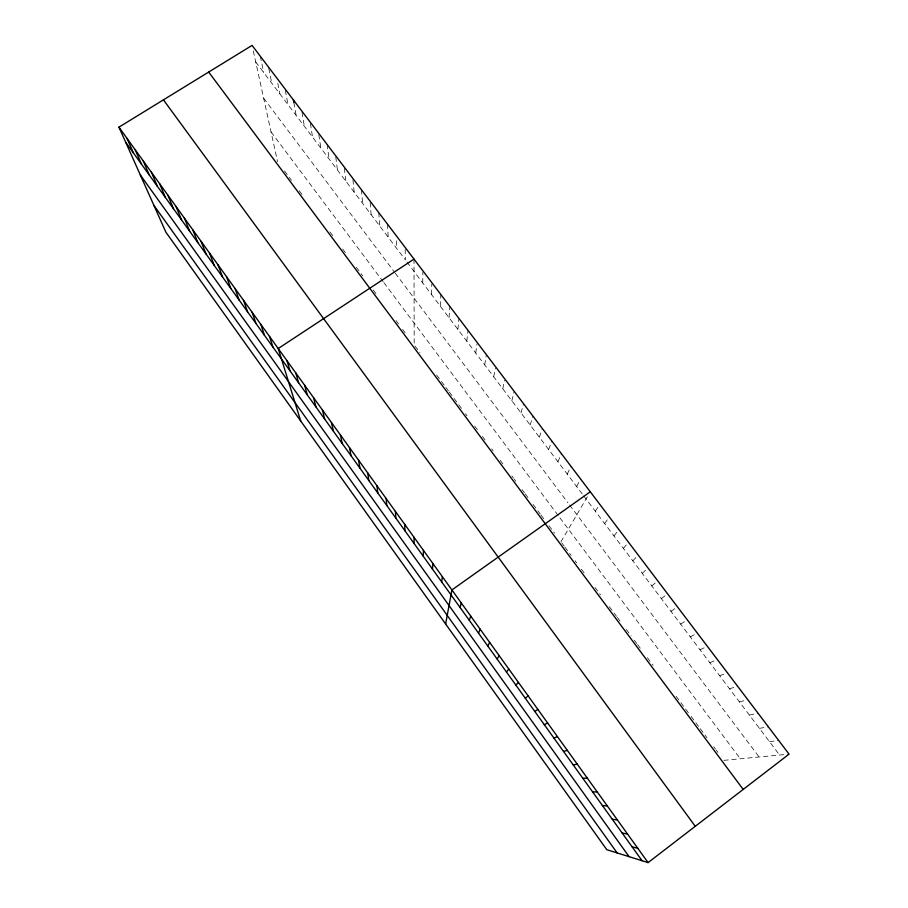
<?xml version="1.0" encoding="UTF-8"?>
<svg xmlns="http://www.w3.org/2000/svg" width="908" height="908" viewBox="0 0 908 908"><rect width="100%" height="100%" fill="white"/><g stroke="black" fill="none" stroke-linecap="round" stroke-linejoin="round"><path stroke-width="0.68" stroke-dasharray="4.54 3.41" d="M422.731 282.91L422.89 272.207M431.47 294.464L431.811 283.988M440.244 306.075L440.834 294.533M449.051 317.732L449.869 306.439M457.904 329.434L458.926 318.413M466.791 341.204L468.04 330.433M475.724 353.019L477.006 343.814M484.69 364.88L486.37 354.631M493.702 376.797L495.371 368.069M502.76 388.772L504.61 380.27M511.84 400.803L514.189 391.348M520.976 412.879L523.553 403.708M530.147 425.012L532.951 416.114M539.363 437.202L542.405 428.587M548.614 449.449L551.894 441.106M557.909 461.752L561.428 453.694M567.25 474.101L570.996 466.326M576.637 486.518L580.621 479.027M560.917 541.758L587.465 496.585M595.33 511.249L599.791 504.337M604.637 523.564L609.347 516.936M613.978 535.924L618.938 529.602M623.376 548.353L628.574 542.326M632.808 560.838L638.256 555.106M642.285 573.368L647.983 567.943M651.808 585.966L657.755 580.836M661.365 598.622L667.573 593.798M670.978 611.322L677.436 606.816M680.625 624.091L687.345 619.892M690.318 636.917L697.299 633.035M700.057 649.799L707.309 646.235M709.84 662.749L717.354 659.503M719.669 675.745L727.456 672.828M729.544 688.809L737.602 686.221M739.464 701.929L747.795 699.671M749.429 715.118L758.032 713.189M759.44 728.364L768.327 726.775M769.496 741.666L778.667 740.429M723.88 760.348L787.701 754.264M255.716 61.937L405.377 259.938L405.172 248.803M406.943 262.026L582.913 494.826M583.708 495.87L779.597 755.036M263.649 98.166L394.447 272.082M395.252 273.172L567.954 502.816M569.577 504.962L759.111 756.988M271.038 131.898L383.131 281.65M383.902 282.683L558.272 515.619M559.941 517.866L740.281 758.782M284.499 170.965L291.491 180.329M299.277 190.782L302.398 194.97M329.956 231.926L333.917 237.249M342.679 248.996L346.674 254.365M356.288 267.258L362.735 275.896M373.245 290.004L377.297 295.441M396.07 320.626L398.533 323.918M402.641 329.434L405.116 332.748M415.024 346.039L419.995 352.713M436.657 375.072L444.205 385.196M445.885 387.455L448.416 390.837M449.256 391.961L462.433 409.644M465.486 413.742L467.018 415.796M474.68 426.068L478.527 431.232M482.375 436.385L486.234 441.56M491.637 448.824L493.192 450.901M500.172 460.265L504.837 466.53M511.862 475.951L513.429 478.051M514.212 479.095L515.778 481.206M522.055 489.616L524.415 492.783M525.199 493.839L528.354 498.061M533.087 504.417L537.037 509.717M537.831 510.784L540.215 513.973M540.998 515.04L544.97 520.352M548.943 525.698L554.527 533.178M561.712 542.814L564.061 545.969M564.844 547.025L568.771 552.291M569.566 553.347L571.143 555.458M575.082 560.747L576.659 562.869M581.404 569.237L584.57 573.481M594.91 587.34L600.483 594.831M609.291 606.646L616.532 616.35M617.338 617.429L621.367 622.843M626.214 629.335L631.071 635.861M634.317 640.208L636.758 643.477M637.564 644.567L640.821 648.936M647.347 657.687L653.079 665.371M676.142 696.311L690.262 715.254M691.101 716.378L698.615 726.468M700.295 728.715L707.003 737.716M713.745 746.751L715.425 749.009M716.264 750.144L717.956 752.414M253.298 50.916L277.553 161.635M260.278 56.217L263.729 72.549M268.779 68.418L271.776 83.207M277.803 83.286L279.868 93.899M285.316 90.244L287.984 104.636M293.863 102.513L296.144 115.43M302.012 112.376L304.328 126.257M310.4 123.454L312.556 137.142M318.821 134.577L320.808 148.061M327.107 144.417L329.105 159.036M335.79 156.971L337.435 170.057M344.336 168.241L345.8 181.123M352.917 179.693L354.199 192.235M361.407 189.693L362.632 203.403M370.18 202.484L371.111 214.617M378.784 212.631L379.623 225.876M387.534 224.174L388.17 237.181M396.49 240.881L396.751 248.531M414.003 259.12L414.184 343.53"/><path stroke-width="1.36" d="M423.241 556.218L423.446 550.361M432.446 569.032L432.878 563.493M441.697 581.915L442.366 576.671M445.635 623.989L451.9 589.928L590.291 491.796M460.14 607.565L461.275 602.957M469.322 620.334L470.696 616.044M478.539 633.171L480.15 629.199M487.812 646.065L489.662 642.41M497.119 659.026L499.218 655.678M506.471 672.034L508.809 669.014M515.869 685.109L518.457 682.419M525.301 698.241L528.138 695.891M648.085 862.6L789.052 754.139L252.083 45.4L118.948 127.165L165.914 232.232L606.782 849.684L648.085 862.6L118.948 127.165M414.003 259.12L278.223 348.524L300.718 421.028M534.789 711.441L537.876 709.42M544.312 724.686L547.649 723.006M553.891 738.011L557.478 736.672M563.505 751.393L567.352 750.394M573.164 764.831L577.272 764.184M582.868 778.338L587.249 778.043M592.618 791.901L597.26 791.958M602.424 805.544L607.327 805.952M612.264 819.232L617.451 820.015M622.162 832.999L627.61 834.134M632.093 846.824L637.825 848.333M208.692 72.05L743.187 789.427M163.429 99.846L695.256 826.303M125.645 142.147L642.081 860.727M140.297 174.938L629.074 856.653M153.929 205.412L617.145 852.93M127.007 138.357L133.533 153.123M135.088 149.593L141.455 164.144M143.214 160.886L149.4 175.199M151.375 172.225L157.39 186.31M159.57 183.609L165.415 197.479M167.798 195.05L173.462 208.681M176.061 206.547L181.555 219.94M184.369 218.09L189.681 231.245M192.712 229.679L197.842 242.606M201.088 241.324L206.037 254.002M209.51 253.026L214.277 265.465M217.965 264.773L222.539 276.963M226.455 276.577L230.848 288.517M234.979 288.438L239.19 300.128M243.548 300.344L247.566 311.784M252.163 312.307L255.977 323.498M260.812 324.326L264.432 335.256M269.494 336.403L272.922 347.072M286.985 360.714L290.015 370.85M295.792 372.95L298.619 382.824M304.634 385.242L307.256 394.844M313.521 397.591L315.939 406.92M322.454 410.007L324.655 419.053M331.42 422.47L333.418 431.243M340.432 434.989L342.214 443.49M349.478 447.576L351.055 455.793M293.409 99.937L293.863 102.513M358.581 460.208L359.943 468.142M367.717 472.909L368.852 480.559M376.888 485.666L377.819 493.021M386.116 498.492L386.819 505.54M395.377 511.363L395.865 518.128M404.696 524.302L404.945 530.771M414.048 537.309L414.071 543.461"/></g></svg>
